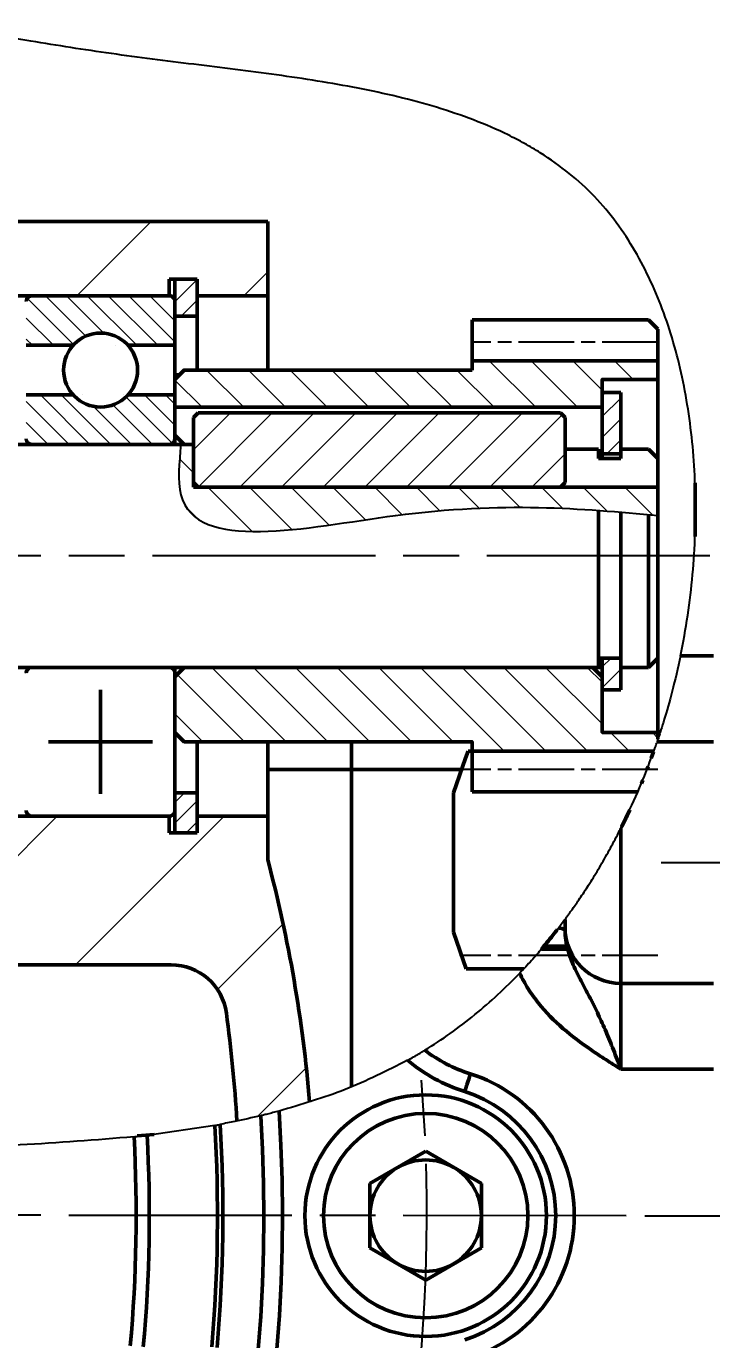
# Model space of a CAD drawing. Header units: millimetres. Extents: x 5395 to 6471, y 1829 to 2617.
# Drawn here: x 5967.8 to 6004.7, y 1956.1 to 2026.7 of the extents above; entities that cross this region are included whole.
import ezdxf

# ---------------------------------------------------------------- set-up
doc = ezdxf.new("R2010")
doc.units = ezdxf.units.MM
doc.linetypes.add('AM_ISO08W050', pattern=[18, 12, -1.5, 3, -1.5])
for name, color, linetype, lineweight in [('AM_5', 3, 'Continuous', 25), ('AM_7', 4, 'AM_ISO08W050', 25), ('AM_BOR', 7, 'Continuous', 50), ('剖面线', 5, 'Continuous', 20)]:
    doc.layers.add(name, color=color, linetype=linetype, lineweight=lineweight)
doc.styles.add('工程字', font='gbenor.shx', dxfattribs={"width": 0.707, "bigfont": 'hztxt.shx'})
doc.dimstyles.new('AM_GB$0', dxfattribs={"dimtxt": 3.5, "dimasz": 2.5, "dimexe": 1, "dimexo": 1, "dimgap": 0.5, "dimtad": 1, "dimdsep": 46, "dimtxsty": '工程字', "dimcen": 0, "dimclrd": 256, "dimclre": 256, "dimclrt": 2, "dimadec": 0, "dimazin": 2, "dimtp": 0.1, "dimtm": 0.1, "dimtfac": 0.71, "dimtmove": 0, "dimatfit": 3, "dimfxl": 0, "dimlwd": -1, "dimlwe": -1, "dimarcsym": 0})
pattern_1 = [(45, (5038.9165, 1613.7971), (-0.561266, 0.561266), [])]
pattern_2 = [(45, (4918.4383, 1346.2436), (-4.490128, 4.490128), [])]

# ---------------------------------------------------------------- blocks, each defined once
blk = doc.blocks.new('*D11')
at = {"layer": 'AM_5', "transparency": 16777216}
for p, q in [((6112.339, 1981.73), (6124.339, 1981.73)), ((6123.339, 1965.228), (6123.339, 1979.23)), ((6001.139, 1962.728), (6124.339, 1962.728))]:
    blk.add_line(p, q, dxfattribs=at)
for points in [[(6122.922, 1979.23), (6123.756, 1979.23), (6123.339, 1981.73)], [(6122.922, 1965.228), (6123.756, 1965.228), (6123.339, 1962.728)]]:
    blk.add_solid(points, dxfattribs=at)
at = {"layer": 'Defpoints', "color": 0}
for p in [(6111.339, 1981.73), (6123.339, 1981.73), (6000.139, 1962.728)]:
    blk.add_point(p, dxfattribs=at)
at = {"layer": 'AM_5', "color": 2, "transparency": 16777216, "insert": (6120.339, 1972.229), "char_height": 5, "attachment_point": 5, "rotation": 90, "style": '工程字'}
blk.add_mtext('19', dxfattribs=at)
blk = doc.blocks.new('*D18')
at = {"layer": 'AM_5', "transparency": 16777216}
for p, q in [((5745.345, 1963.885), (5745.345, 2068.08)), ((6111.339, 1982.73), (6111.339, 2068.08)), ((5747.845, 2067.08), (6108.839, 2067.08))]:
    blk.add_line(p, q, dxfattribs=at)
for points in [[(5747.845, 2067.497), (5747.845, 2066.664), (5745.345, 2067.08)], [(6108.839, 2067.497), (6108.839, 2066.664), (6111.339, 2067.08)]]:
    blk.add_solid(points, dxfattribs=at)
at = {"layer": 'Defpoints', "color": 0}
for p in [(6111.339, 2067.08), (6111.339, 1981.73), (5745.345, 1962.885)]:
    blk.add_point(p, dxfattribs=at)
at = {"layer": 'AM_5', "color": 2, "transparency": 16777216, "insert": (5928.342, 2070.08), "char_height": 5, "attachment_point": 5, "style": '工程字'}
blk.add_mtext('366', dxfattribs=at)

msp = doc.modelspace()

# ---------------------------------------------------------------- hatches: boundary and pattern name
at = {"layer": '剖面线'}
h = msp.add_hatch(dxfattribs=at)
h.set_pattern_fill('ANSI31', color=256, scale=2, style=0)
h.set_pattern_definition(pattern_2)
edge = h.paths.add_edge_path(flags=0)
edge.add_line((5874.84484, 2018.51719), (5874.84484, 1979.93313))
edge.add_spline(control_points=[(5874.84484, 1979.93313), (5875.97851, 1978.02151), (5877.31096, 1976.28555), (5878.84484, 1974.78107)], knot_values=[0.08839695, 0.08839695, 0.08839695, 0.08839695, 0.1083256, 0.1083256, 0.1083256, 0.1083256], weights=[1, 1, 1, 1], degree=3, periodic=0)
edge.add_line((5878.84484, 1974.78107), (5878.84484, 1980.22965))
edge.add_line((5878.84484, 1980.22965), (5884.84484, 1980.22965))
edge.add_arc((5884.84484, 1983.22965), 3, 270, 360)
edge.add_line((5887.84484, 1983.22965), (5887.84484, 1984.2297))
edge.add_line((5887.84484, 1984.2297), (5879.84484, 1984.2297))
edge.add_line((5879.84484, 1984.2297), (5879.84484, 1986.22971))
edge.add_line((5879.84484, 1986.22971), (5877.84484, 1986.22971))
edge.add_line((5877.84484, 1986.22971), (5877.84484, 2010.22959))
edge.add_line((5877.84484, 2010.22959), (5879.84484, 2010.22959))
edge.add_line((5879.84484, 2010.22959), (5879.84484, 2012.2296))
edge.add_line((5879.84484, 2012.2296), (5887.84484, 2012.2296))
edge.add_line((5887.84484, 2012.2296), (5887.84484, 2027.07248))
edge.add_arc((5909.84484, 1962.72965), 68, 105, 108.8765036, ccw=False)
edge.add_line((5892.24515, 2028.41261), (5892.51169, 2027.41784))
edge.add_arc((5894.44354, 2027.93548), 2, 195, 283.2894241)
edge.add_arc((5909.84484, 1962.72965), 65, 76.7105759, 103.2894241, ccw=False)
edge.add_arc((5925.24614, 2027.93548), 2, 256.7105759, 345)
edge.add_line((5927.17799, 2027.41784), (5927.44454, 2028.41261))
edge.add_arc((5909.84484, 1962.72965), 68, 51.8841878, 75, ccw=False)
edge.add_line((5951.81805, 2016.22965), (5942.84484, 2016.22965))
edge.add_line((5942.84484, 2016.22965), (5942.84484, 2010.22959))
edge.add_line((5942.84484, 2010.22959), (5947.84484, 2010.22959))
edge.add_line((5947.84484, 2010.22959), (5947.84484, 2012.2296))
edge.add_line((5947.84484, 2012.2296), (5975.54484, 2012.2296))
edge.add_line((5975.54484, 2012.2296), (5975.54484, 2013.1296))
edge.add_line((5975.54484, 2013.1296), (5977.04484, 2013.1296))
edge.add_line((5977.04484, 2013.1296), (5977.04484, 2012.2296))
edge.add_line((5977.04484, 2012.2296), (5980.84484, 2012.2296))
edge.add_line((5980.84484, 2012.2296), (5980.84484, 2016.22961))
edge.add_line((5980.84484, 2016.22961), (5960.69081, 2016.22961))
edge.add_arc((5908.84484, 1962.72965), 74.5, 45.8995051, 59.2112249)
edge.add_line((5946.9795, 2026.72963), (5963.67404, 2026.72963))
edge.add_spline(control_points=[(5963.67404, 2026.72963), (5946.55824, 2030.0172), (5922.67492, 2038.09506), (5886.5556, 2036.35512), (5876.84794, 2024.36732), (5874.54195, 2019.83082)], knot_values=[0.69037926, 0.69037926, 0.69037926, 0.69037926, 0.83999889, 0.93027121, 0.97350053, 0.97350053, 0.97350053, 0.97350053], weights=[1, 1, 1, 1, 1, 1], degree=3, periodic=0)
edge.add_arc((5871.84484, 2018.51719), 3, 0, 25.9685048, ccw=False)
h = msp.add_hatch(dxfattribs=at)
h.set_pattern_fill('ANSI31', color=256, scale=0.25)
h.set_pattern_definition(pattern_1)
h.paths.add_polyline_path([(5975.84484, 2011.13143), (5977.04484, 2011.13143), (5977.04484, 2013.1296), (5975.84484, 2013.1296)])
h.paths.add_polyline_path([(5977.04484, 1985.48713), (5975.84484, 1985.48713), (5975.84484, 1984.5297), (5975.84484, 1983.3297), (5977.04484, 1983.3297)])
h = msp.add_hatch(dxfattribs=at)
h.set_pattern_fill('ANSI31', color=256, scale=0.25, angle=90)
h.set_pattern_definition([(135, (5126.91816, 1613.7971), (-0.561266, -0.561266), [])])
edge = h.paths.add_edge_path()
edge.add_spline(control_points=[(5975.84647, 2011.9296), (5975.8443, 2011.95678), (5975.83943, 2012.01763), (5975.79681, 2012.10471), (5975.72524, 2012.17733), (5975.63745, 2012.22195), (5975.57513, 2012.22719), (5975.54647, 2012.2296)], knot_values=[0, 0, 0, 0, 0.17336373, 0.38802432, 0.60268629, 0.81734923, 1, 1, 1, 1], degree=3, periodic=0)
edge.add_line((5975.54647, 2012.2296), (5968.14647, 2012.2296))
edge.add_spline(control_points=[(5968.14647, 2012.2296), (5968.13089, 2012.22886), (5968.08171, 2012.22654), (5968.00166, 2012.19863), (5967.92068, 2012.13584), (5967.86532, 2012.04947), (5967.84743, 2011.97623), (5967.84661, 2011.93613), (5967.84647, 2011.9296)], knot_values=[0, 0, 0, 0, 0.09960144, 0.31425742, 0.52891074, 0.74357215, 0.95822925, 1, 1, 1, 1], degree=3, periodic=0)
edge.add_line((5967.84647, 2011.9296), (5967.84647, 2010.22959))
edge.add_line((5967.84647, 2010.22959), (5967.84647, 2009.56292))
edge.add_line((5967.84647, 2009.56292), (5970.3692, 2009.56292))
edge.add_arc((5971.84647, 2008.22958), 1.99001, 42.0685609, 137.9314391, ccw=False)
edge.add_line((5973.32374, 2009.56292), (5975.84647, 2009.56292))
edge.add_line((5975.84647, 2009.56292), (5975.84647, 2011.9296))
edge = h.paths.add_edge_path()
edge.add_line((5975.84647, 2006.89624), (5973.32374, 2006.89624))
edge.add_arc((5971.84647, 2008.22958), 1.99001, 222.0685609, 317.9314391, ccw=False)
edge.add_line((5970.3692, 2006.89624), (5967.84647, 2006.89624))
edge.add_line((5967.84647, 2006.89624), (5967.84647, 2004.52954))
edge.add_spline(control_points=[(5967.84647, 2004.52954), (5967.84794, 2004.50735), (5967.85162, 2004.45155), (5967.88765, 2004.36716), (5967.95555, 2004.29108), (5968.04543, 2004.23945), (5968.11281, 2004.23284), (5968.14647, 2004.22953)], knot_values=[0, 0, 0, 0, 0.14166012, 0.35634908, 0.57104183, 0.78573193, 1, 1, 1, 1], degree=3, periodic=0)
edge.add_line((5968.14647, 2004.22953), (5975.54647, 2004.22953))
edge.add_spline(control_points=[(5975.54647, 2004.22953), (5975.55706, 2004.22988), (5975.60122, 2004.23133), (5975.67765, 2004.25354), (5975.76169, 2004.31228), (5975.8212, 2004.39576), (5975.84446, 2004.4729), (5975.84606, 2004.51801), (5975.84647, 2004.52954)], knot_values=[0, 0, 0, 0, 0.06768856, 0.28233481, 0.49698123, 0.71163844, 0.92629062, 1, 1, 1, 1], degree=3, periodic=0)
edge.add_line((5975.84647, 2004.52954), (5975.84647, 2006.89624))
h = msp.add_hatch(dxfattribs=at)
h.set_pattern_fill('ANSI31', color=256, scale=0.5, angle=-90)
h.set_pattern_definition([(315, (5794.322, 2148.8045), (1.122532, 1.122532), [])])
h.paths.add_polyline_path([(5998.84484, 1992.22977), (5998.84484, 1988.72977), (6001.84484, 1988.72977), (6001.84484, 1987.72977), (5991.84484, 1987.72977), (5991.84484, 1988.22977), (5976.34484, 1988.22977), (5975.84484, 1988.72977), (5975.84484, 1991.72977), (5976.34484, 1992.22977)])
h.paths.add_polyline_path([(5976.34484, 2008.22977), (5975.84484, 2007.72977), (5975.84484, 2006.22977), (5998.84484, 2006.22977), (5998.84484, 2007.72977), (6001.84484, 2007.72977), (6001.84484, 2008.72977), (5991.84484, 2008.72977), (5991.84484, 2008.22977)])
h = msp.add_hatch(dxfattribs=at)
h.set_pattern_fill('ANSI31', color=256, scale=0.25)
h.set_pattern_definition(pattern_1)
h.paths.add_polyline_path([(5998.84484, 2003.72952), (5999.84484, 2003.72952), (5999.84484, 2004.22953), (5999.84484, 2007.02957), (5998.84484, 2007.02957)])
h.paths.add_polyline_path([(5999.84484, 1992.22953), (5999.84484, 1992.22953), (5999.84484, 1992.72953), (5998.84484, 1992.72953), (5998.84484, 1991.01714), (5999.84484, 1991.01714)])
h = msp.add_hatch(dxfattribs=at)
h.set_pattern_fill('ANSI31', color=256, scale=0.5)
h.set_pattern_definition([(45, (5038.9165, 1613.7971), (-1.122532, 1.122532), [])])
h.paths.add_polyline_path([(5977.09484, 2005.92953), (5976.84484, 2005.67953), (5976.84484, 2002.17953), (5977.09484, 2001.92953), (5996.59484, 2001.92953), (5996.84484, 2002.17953), (5996.84484, 2005.67953), (5996.59484, 2005.92953)])
h = msp.add_hatch(dxfattribs=at)
h.set_pattern_fill('ANSI31', color=256, scale=0.5, angle=90)
h.set_pattern_definition([(135, (5038.9165, 1613.7971), (-1.122532, -1.122532), [])])
edge = h.paths.add_edge_path()
edge.add_spline(control_points=[(5976.17024, 2004.22953), (5976.07697, 2003.24501), (5975.58351, 1998.03656), (5988.31302, 2001.04759), (5995.47942, 2000.90707), (5998.64484, 2000.67738)], knot_values=[0, 0, 0, 0, 2.7054522, 14.31270601, 24.8281477, 24.8281477, 24.8281477, 24.8281477], degree=3, periodic=0)
edge.add_spline(control_points=[(5998.64484, 2000.67738), (5999.04827, 2000.64811), (5999.44778, 2000.61619), (5999.84484, 2000.58261)], knot_values=[24.8281477, 24.8281477, 24.8281477, 24.8281477, 26.16832748, 26.16832748, 26.16832748, 26.16832748], degree=3, periodic=0)
edge.add_spline(control_points=[(5999.84484, 2000.58261), (6000.3478, 2000.54007), (6000.84682, 2000.49486), (6001.34484, 2000.44898)], knot_values=[26.16832748, 26.16832748, 26.16832748, 26.16832748, 27.86596601, 27.86596601, 27.86596601, 27.86596601], degree=3, periodic=0)
edge.add_spline(control_points=[(6001.34484, 2000.44898), (6001.51158, 2000.43362), (6001.67821, 2000.41819), (6001.84484, 2000.40275)], knot_values=[27.86596601, 27.86596601, 27.86596601, 27.86596601, 28.43434193, 28.43434193, 28.43434193, 28.43434193], degree=3, periodic=0)
edge.add_line((6001.84484, 2000.40275), (6001.84484, 2001.92953))
edge.add_line((6001.84484, 2001.92953), (5976.84484, 2001.92953))
edge.add_line((5976.84484, 2001.92953), (5976.84484, 2004.22953))
edge.add_line((5976.84484, 2004.22953), (5976.17024, 2004.22953))
h = msp.add_hatch(dxfattribs=at)
h.set_pattern_fill('ANSI31', color=256, scale=2, style=0)
h.set_pattern_definition(pattern_2)
edge = h.paths.add_edge_path(flags=0)
edge.add_arc((5908.84484, 1962.72965), 74.5, 4.7042211, 14.8850915)
edge.add_line((5980.84484, 1981.86731), (5980.84484, 1984.2297))
edge.add_line((5980.84484, 1984.2297), (5977.04484, 1984.2297))
edge.add_line((5977.04484, 1984.2297), (5977.04484, 1983.3297))
edge.add_line((5977.04484, 1983.3297), (5975.54484, 1983.3297))
edge.add_line((5975.54484, 1983.3297), (5975.54484, 1984.2297))
edge.add_line((5975.54484, 1984.2297), (5947.84484, 1984.2297))
edge.add_line((5947.84484, 1984.2297), (5947.84484, 1986.22971))
edge.add_line((5947.84484, 1986.22971), (5942.84484, 1986.22971))
edge.add_line((5942.84484, 1986.22971), (5942.84484, 1980.22965))
edge.add_line((5942.84484, 1980.22965), (5940.84484, 1980.22965))
edge.add_line((5940.84484, 1980.22965), (5940.84484, 1965.61087))
edge.add_spline(control_points=[(5940.84484, 1965.61087), (5942.17538, 1965.67291), (5943.50775, 1965.73566), (5944.84484, 1965.7972)], knot_values=[0.29427673, 0.29427673, 0.29427673, 0.29427673, 0.30624879, 0.30624879, 0.30624879, 0.30624879], weights=[1, 1, 1, 1], degree=3, periodic=0)
edge.add_line((5944.84484, 1965.7972), (5944.84484, 1973.22965))
edge.add_arc((5947.84484, 1973.22965), 3, 90, 180, ccw=False)
edge.add_line((5947.84484, 1976.22965), (5975.64395, 1976.22965))
edge.add_arc((5975.64395, 1973.22965), 3, 7.6378631, 90, ccw=False)
edge.add_arc((5897.34484, 1962.72965), 82, 3.5595555, 7.6378631, ccw=False)
edge.add_spline(control_points=[(5979.18665, 1967.8207), (5980.51987, 1968.09904), (5981.82512, 1968.43433), (5983.09388, 1968.83954)], knot_values=[0.40514853, 0.40514853, 0.40514853, 0.40514853, 0.4171333, 0.4171333, 0.4171333, 0.4171333], weights=[1, 1, 1, 1], degree=3, periodic=0)

# ---------------------------------------------------------------- linework, layer by layer
at = {"layer": 'AM_5'}
msp.add_line((5977.99146, 1967.58741), (5974.34888, 1967.05014), dxfattribs=at)
for points, knots in [([(6003.05968, 1992.84818), (6003.36224, 1994.30633), (6003.57826, 1995.76487), (6003.77829, 1997.95038), (6003.82412, 1998.67986), (6003.87429, 2000.11588), (6003.87896, 2000.82506), (6003.8342, 2002.92666), (6003.72661, 2004.29319), (6003.44719, 2006.29178), (6003.33423, 2006.94942), (6003.0665, 2008.24744), (6002.91299, 2008.88147), (6002.3936, 2010.73437), (6001.96933, 2011.90689), (6001.19674, 2013.5736), (6000.91631, 2014.11376), (6000.30265, 2015.16268), (5999.96867, 2015.67258), (5999.24004, 2016.65469), (5998.84969, 2017.12135), (5998.00699, 2018.00449), (5997.55412, 2018.42075), (5996.58347, 2019.20559), (5996.0657, 2019.57419), (5995.23872, 2020.09331), (5994.9548, 2020.26056), (5994.37716, 2020.58044), (5994.08263, 2020.73361), (5992.58236, 2021.46793), (5991.29366, 2021.955), (5989.24878, 2022.57466), (5988.54801, 2022.7626), (5987.13624, 2023.10277), (5986.42235, 2023.25594), (5984.26172, 2023.67683), (5982.79595, 2023.90614), (5979.84072, 2024.31739), (5978.35118, 2024.4991), (5976.12093, 2024.77346), (5975.37822, 2024.8652), (5973.89828, 2025.0555), (5973.16137, 2025.15455), (5970.96258, 2025.46664), (5969.51502, 2025.69269), (5965.24552, 2026.41132), (5962.48848, 2026.94563), (5959.83082, 2027.50235)], [0, 0, 0, 0, 0.0625, 0.0625, 0.09375, 0.09375, 0.125, 0.125, 0.1875, 0.1875, 0.21875, 0.21875, 0.25, 0.25, 0.3125, 0.3125, 0.34375, 0.34375, 0.375, 0.375, 0.40625, 0.40625, 0.4375, 0.4375, 0.46875, 0.46875, 0.484375, 0.484375, 0.5, 0.5, 0.5625, 0.5625, 0.59375, 0.59375, 0.625, 0.625, 0.6875, 0.6875, 0.75, 0.75, 0.78125, 0.78125, 0.8125, 0.8125, 0.875, 0.875, 1, 1, 1, 1]), ([(6003.05968, 1992.84818), (6002.91222, 1992.19139), (6002.6173, 1990.87782), (6002.17189, 1989.35844), (6001.84654, 1988.3634), (6001.81244, 1988.26624), (6001.79648, 1988.22075)], [0, 0, 0, 0, 0.25842675, 0.51685325, 0.77379402, 1, 1, 1, 1]), ([(5999.84484, 1983.56253), (6000.16801, 1984.23799), (6000.81527, 1985.59089), (6001.42653, 1987.16709), (6001.75956, 1988.10978), (6001.77284, 1988.15076), (6001.77856, 1988.16842)], [0, 0, 0, 0, 0.27419175, 0.54918192, 0.80572182, 1, 1, 1, 1]), ([(5996.84484, 1978.67195), (5996.84484, 1978.67195), (5996.86073, 1978.6933), (5996.91797, 1978.771), (5996.9425, 1978.80437), (5997.00342, 1978.88774), (5997.03991, 1978.93791), (5997.16469, 1979.11081), (5997.26884, 1979.25663), (5997.51867, 1979.61546), (5997.66016, 1979.82258), (5997.96823, 1980.28763), (5998.13691, 1980.549), (5998.39391, 1980.96131), (5998.48074, 1981.10285), (5998.65642, 1981.39424), (5998.74579, 1981.54503), (5999.0107, 1982.0001), (5999.1841, 1982.30876), (5999.52406, 1982.9365), (5999.68872, 1983.25224), (5999.84484, 1983.56253)], [0, 0, 0, 0, 0.125, 0.125, 0.1875, 0.1875, 0.25, 0.25, 0.375, 0.375, 0.5, 0.5, 0.625, 0.625, 0.6875, 0.6875, 0.75, 0.75, 0.875, 0.875, 1, 1, 1, 1]), ([(5996.84484, 1978.67195), (5996.84484, 1978.67195), (5996.80879, 1978.62311), (5996.68066, 1978.45216), (5996.59234, 1978.33524), (5996.48669, 1978.19825)], [0, 0, 0, 0, 0.5, 0.5, 1, 1, 1, 1]), ([(5996.48669, 1978.19825), (5996.36279, 1978.03759), (5996.2266, 1977.86427), (5995.93045, 1977.49689), (5995.77034, 1977.30257), (5995.41966, 1976.88937), (5995.23347, 1976.67568), (5994.83827, 1976.2364), (5994.62681, 1976.00825), (5994.40822, 1975.78046)], [0, 0, 0, 0, 0.25, 0.25, 0.5, 0.5, 0.75, 0.75, 1, 1, 1, 1]), ([(5989.29645, 1971.6312), (5989.76277, 1971.91726), (5990.22043, 1972.21985), (5991.11847, 1972.85841), (5991.56047, 1973.1956), (5992.84517, 1974.24293), (5993.64958, 1974.98987), (5994.40822, 1975.78046)], [0, 0, 0, 0, 0.25, 0.25, 0.5, 0.5, 1, 1, 1, 1]), ([(5988.37129, 1971.09088), (5988.48208, 1971.15309), (5988.70377, 1971.27759), (5988.99316, 1971.44754), (5989.19925, 1971.57161), (5989.28734, 1971.62561), (5989.29431, 1971.62988), (5989.29645, 1971.6312)], [0, 0, 0, 0, 0.23430023, 0.46886547, 0.69502922, 0.90597895, 1, 1, 1, 1]), ([(5988.37129, 1971.09088), (5987.26794, 1970.53275), (5985.04564, 1969.40859), (5982.65508, 1968.71001), (5981.4514, 1968.35826)], [0, 0, 0, 0, 0.49649092, 1, 1, 1, 1]), ([(5981.4514, 1968.35826), (5981.33937, 1968.32857), (5981.11526, 1968.26916), (5980.8165, 1968.19357), (5980.59357, 1968.13861), (5980.48441, 1968.11226), (5980.47079, 1968.10899), (5980.46606, 1968.10785)], [0, 0, 0, 0, 0.22311985, 0.44633217, 0.66720367, 0.88448804, 1, 1, 1, 1]), ([(5980.46606, 1968.10785), (5979.99925, 1967.99988), (5979.27193, 1967.83165), (5978.54255, 1967.69134), (5978.28131, 1967.64109)], [0, 0, 0, 0, 0.64182373, 1, 1, 1, 1]), ([(5973.64506, 1966.97176), (5971.60347, 1966.80525), (5967.50731, 1966.47117), (5963.39818, 1966.39796), (5961.33711, 1966.36124)], [0, 0, 0, 0, 0.49841434, 1, 1, 1, 1]), ([(5973.64506, 1966.97176), (5973.75696, 1966.98382), (5973.98077, 1967.00792), (5974.21413, 1967.03448), (5974.32228, 1967.04705), (5974.34888, 1967.05014)], [0, 0, 0, 0, 0.42986987, 0.85974289, 1, 1, 1, 1]), ([(5977.99146, 1967.58741), (5978.06212, 1967.60039), (5978.20344, 1967.62635), (5978.27222, 1967.63938), (5978.27976, 1967.6408), (5978.28131, 1967.64109)], [0, 0, 0, 0, 0.443025, 0.88611166, 1, 1, 1, 1])]:
    msp.add_open_spline(points, degree=3, knots=knots, dxfattribs=at)
msp.add_spline([(5976.17024, 2004.22953), (5976.17024, 2001.52408), (5987.7232, 2000.40275), (6001.84484, 2000.40275)], degree=3, dxfattribs=at)
at = {"layer": 'AM_7', "ltscale": 0.25}
for p, q in [((6001.84484, 2009.72977), (5991.84484, 2009.72977)), ((6001.84484, 1986.72977), (5991.17045, 1986.72977)), ((6001.84484, 1976.72953), (5991.17045, 1976.72953))]:
    msp.add_line(p, q, dxfattribs=at)
at = {"layer": 'AM_7'}
for p, q in [((6004.63884, 1998.22953), (5877.05084, 1998.22953)), ((6002.02116, 1981.72965), (6111.33884, 1981.72965)), ((6000.13884, 1962.72793), (5742.55084, 1962.88634))]:
    msp.add_line(p, q, dxfattribs=at)
msp.add_arc((5897.34484, 1962.79115), 92.0615, 354.2326042, 5.3976251, dxfattribs=at)
at = {"layer": 'AM_BOR'}
for p, q in [((5960.69081, 2016.22961), (5980.84484, 2016.22961)), ((5980.84484, 2016.22961), (5980.84484, 2012.2296)), ((5977.04484, 2013.1296), (5975.54484, 2013.1296)), ((5975.54484, 2013.1296), (5975.54484, 2012.2296)), ((5975.84484, 2013.1296), (5977.04484, 2013.1296)), ((5975.84484, 2011.13143), (5975.84484, 2013.1296)), ((5977.04484, 2012.2296), (5977.04484, 2013.1296)), ((5977.04484, 2011.13143), (5977.04484, 2013.1296)), ((5975.54484, 2012.2296), (5947.84484, 2012.2296)), ((5975.54484, 2012.2296), (5968.14484, 2012.2296)), ((5980.84484, 2012.2296), (5977.04484, 2012.2296)), ((5980.84484, 2008.22958), (5980.84484, 2012.2296)), ((5975.84484, 2009.56292), (5975.84484, 2011.9296)), ((5977.04484, 2011.13143), (5975.84484, 2011.13143)), ((5977.04484, 2008.22958), (5977.04484, 2011.13143)), ((5991.84484, 2010.92977), (6001.34484, 2010.92977)), ((5991.84484, 2008.22977), (5991.84484, 2010.92977)), ((6001.84484, 2010.42977), (6001.34484, 2010.92977)), ((6001.84484, 1998.22977), (6001.84484, 2010.42977)), ((5967.84647, 2009.56292), (5970.3692, 2009.56292)), ((5973.32374, 2009.56292), (5975.84647, 2009.56292)), ((5975.84484, 2007.72958), (5975.84484, 2009.56292)), ((6001.84484, 2008.72977), (5991.84484, 2008.72977)), ((5975.84484, 2007.72977), (5976.34484, 2008.22977)), ((5975.84484, 2007.72958), (5976.34484, 2008.22958)), ((5976.08795, 2007.97269), (5975.84484, 2007.97269)), ((5976.34484, 2008.22977), (5991.84484, 2008.22977)), ((5975.84484, 2004.72977), (5975.84484, 2007.72977)), ((5975.84484, 2004.72954), (5975.84484, 2007.72958)), ((5998.84484, 2007.72977), (6001.84484, 2007.72977)), ((5998.84484, 2003.72953), (5998.84484, 2007.72977)), ((5970.3692, 2006.89624), (5967.84647, 2006.89624)), ((5975.84647, 2006.89624), (5973.32374, 2006.89624)), ((5975.84484, 2004.52954), (5975.84484, 2006.89624)), ((5998.84484, 2007.02957), (5999.84484, 2007.02957)), ((5998.84484, 2003.72952), (5998.84484, 2007.02957)), ((5999.84484, 2003.72952), (5999.84484, 2007.02957)), ((5975.84484, 2006.22977), (5998.84484, 2006.22977)), ((5977.09484, 2005.92953), (5976.84484, 2005.67953)), ((5977.09484, 2005.92953), (5996.59484, 2005.92953)), ((5996.84484, 2005.67953), (5996.59484, 2005.92953)), ((5976.84484, 2002.17953), (5976.84484, 2005.67953)), ((5996.84484, 2005.67953), (5996.84484, 2002.17953)), ((5975.84484, 2004.22953), (5975.84484, 2004.72977)), ((5976.34484, 2004.22977), (5975.84484, 2004.72977)), ((5976.34484, 2004.22953), (5975.84484, 2004.72954)), ((5975.84484, 2004.52954), (5975.84484, 2004.22953)), ((5976.84484, 2004.22953), (5947.84484, 2004.22953)), ((5976.84484, 2004.22953), (5947.84484, 2004.22953)), ((5968.14484, 2004.22953), (5975.54484, 2004.22953)), ((5976.34484, 2004.22953), (5976.84484, 2004.22953)), ((5976.84484, 2004.22953), (5976.84484, 2001.92953)), ((5998.64484, 2003.97244), (5996.84484, 2003.97244)), ((5998.64484, 2003.97244), (5998.64484, 2003.47244)), ((5999.84484, 2003.72952), (5998.84484, 2003.72952)), ((5998.84484, 2003.72952), (5998.84484, 2003.47244)), ((5999.84484, 2003.72952), (5999.84484, 2004.22953)), ((5999.84484, 2004.22953), (5999.84484, 2003.47244)), ((6001.34484, 2003.97244), (5999.84484, 2003.97244)), ((6001.84484, 2003.47244), (6001.34484, 2003.97244)), ((6001.84484, 2003.72953), (6001.84484, 2000.22953)), ((6001.84484, 2003.72952), (6001.84484, 1992.72978)), ((5999.84484, 2003.47244), (5998.64484, 2003.47244)), ((5977.09484, 2001.92953), (5976.84484, 2002.17953)), ((5976.84484, 2001.92953), (6001.84484, 2001.92953)), ((5996.59484, 2001.92953), (5977.09484, 2001.92953)), ((5996.84484, 2002.17953), (5996.59484, 2001.92953)), ((6003.84484, 1999.27825), (6003.84484, 2002.1662)), ((5998.64484, 2000.67738), (5998.64484, 1996.22953)), ((5999.84484, 2000.58261), (5999.84484, 1996.22953)), ((6001.34484, 2000.22953), (6001.34484, 2000.44898)), ((6001.34484, 2000.22953), (6001.34484, 1996.22953)), ((6001.84484, 2000.22953), (6001.84484, 1996.22953)), ((6001.84484, 1998.22977), (6001.84484, 1988.36209)), ((5998.64484, 1996.22953), (5998.64484, 1992.22953)), ((5999.84484, 1996.22953), (5999.84484, 1992.22953)), ((6001.34484, 1992.22953), (6001.34484, 1996.22953)), ((6001.84484, 1996.22953), (6001.84484, 1992.72953)), ((5999.84484, 1992.72978), (5998.64484, 1992.72978)), ((5998.64484, 1992.72978), (5998.64484, 1992.22977)), ((5998.64484, 1992.72953), (5999.84484, 1992.72953)), ((5998.84484, 1992.72978), (5999.84484, 1992.72978)), ((5998.84484, 1991.01714), (5998.84484, 1992.72978)), ((5998.84484, 1992.72953), (5998.84484, 1988.72977)), ((5999.84484, 1991.01714), (5999.84484, 1992.72978)), ((5999.84484, 1992.22977), (5999.84484, 1992.72978)), ((6001.84484, 1992.72978), (6001.34484, 1992.22977)), ((6001.34484, 1992.22953), (6001.84484, 1992.72953)), ((6003.05968, 1992.84818), (6004.84484, 1992.84818)), ((5947.84484, 1992.22977), (5998.64484, 1992.22977)), ((5947.84484, 1992.22953), (5998.64484, 1992.22953)), ((5975.54484, 1992.22977), (5968.14484, 1992.22977)), ((5975.84484, 1992.23787), (5975.84484, 1991.92976)), ((5975.84484, 1991.72976), (5976.34484, 1992.22977)), ((5976.34484, 1992.22977), (5975.84484, 1991.72977)), ((5975.84484, 1991.72977), (5975.84484, 1992.22953)), ((5975.84484, 1989.56306), (5975.84484, 1991.92976)), ((5975.84484, 1991.72977), (5975.84484, 1988.72977)), ((5975.84484, 1988.72972), (5975.84484, 1991.72976)), ((5998.34484, 1992.22977), (5976.34484, 1992.22977)), ((5976.34484, 1992.22977), (5998.84484, 1992.22977)), ((5998.34484, 1992.22977), (5998.84484, 1991.72976)), ((5999.84484, 1992.22977), (6001.34484, 1992.22977)), ((5999.84484, 1992.22953), (6001.34484, 1992.22953)), ((5971.84647, 1991.02975), (5971.84647, 1985.4297)), ((5999.84484, 1991.01714), (5998.84484, 1991.01714)), ((5998.84484, 1991.01543), (5999.84484, 1991.01543)), ((5999.84484, 1991.01714), (5999.84484, 1991.01543)), ((5969.04647, 1988.22972), (5974.64647, 1988.22972)), ((5976.34484, 1988.22977), (5975.84484, 1988.72977)), ((5976.34484, 1988.22972), (5975.84484, 1988.72972)), ((5975.84484, 1986.89638), (5975.84484, 1988.72972)), ((5975.9287, 1988.64586), (5975.84484, 1988.64586)), ((5976.34484, 1988.22977), (5991.84484, 1988.22977)), ((5976.34484, 1988.22972), (5991.84484, 1988.22972)), ((5977.04484, 1985.48713), (5977.04484, 1988.22972)), ((5980.84484, 1984.2297), (5980.84484, 1988.22972)), ((5985.34484, 1988.22972), (5985.34484, 1986.72965)), ((5991.84484, 1988.22977), (5991.84484, 1985.52977)), ((5998.84484, 1988.72977), (6001.84484, 1988.72977)), ((6004.84484, 1988.22965), (6001.77856, 1988.22965)), ((5991.62785, 1987.7211), (5991.49605, 1987.3508)), ((5991.84484, 1987.7211), (5991.62785, 1987.7211)), ((6001.62461, 1987.72977), (5991.84484, 1987.72977)), ((6001.61043, 1987.68838), (6001.48533, 1987.34423)), ((5975.84484, 1984.5297), (5975.84484, 1986.89638)), ((5985.34484, 1986.72965), (5980.84484, 1986.72965)), ((5991.3357, 1986.72965), (5985.34484, 1986.72965)), ((5985.34484, 1986.72965), (5985.34484, 1969.69407)), ((5990.84484, 1985.47946), (5991.49605, 1987.3508)), ((6001.26613, 1986.765), (6001.31449, 1986.89032)), ((6001.02871, 1986.16825), (6000.95251, 1985.98288)), ((5975.84484, 1985.48713), (5977.04484, 1985.48713)), ((5975.84484, 1983.3297), (5975.84484, 1985.48713)), ((5977.04484, 1983.3297), (5977.04484, 1985.48713)), ((5990.84484, 1977.97983), (5990.84484, 1985.47946)), ((5991.84484, 1985.52977), (6000.76134, 1985.52977)), ((5947.84484, 1984.2297), (5975.54484, 1984.2297)), ((5968.14484, 1984.2297), (5975.54484, 1984.2297)), ((5975.54484, 1984.2297), (5975.54484, 1983.3297)), ((5977.04484, 1984.2297), (5980.84484, 1984.2297)), ((5977.04484, 1983.3297), (5977.04484, 1984.2297)), ((5980.84484, 1984.2297), (5980.84484, 1981.86731)), ((5999.89665, 1983.66592), (6000.33284, 1984.57153)), ((6000.00533, 1983.88556), (6000.1124, 1984.10573)), ((5975.54484, 1983.3297), (5977.04484, 1983.3297)), ((5977.04484, 1983.3297), (5975.84484, 1983.3297)), ((5999.84484, 1983.56253), (5999.84484, 1975.22965)), ((5999.86522, 1983.60652), (6000.00533, 1983.88556)), ((5996.84484, 1978.22965), (5996.84484, 1978.67195)), ((5991.52889, 1976.01412), (5990.84484, 1977.97983)), ((5996.84484, 1978.09997), (5996.84484, 1978.22965)), ((5995.57346, 1977.07062), (5995.7031, 1977.22408)), ((5997.07777, 1977.07062), (5995.57346, 1977.07062)), ((5997.01839, 1977.22408), (5995.7031, 1977.22408)), ((5947.84484, 1976.22965), (5975.64395, 1976.22965)), ((5994.62991, 1976.01412), (5991.52889, 1976.01412)), ((5999.84484, 1975.22965), (6004.84484, 1975.22965)), ((5999.84484, 1975.22965), (5999.84484, 1970.61112)), ((6004.84484, 1970.61112), (5999.84484, 1970.61112)), ((5973.81306, 1967.03293), (5974.72181, 1967.09467)), ((5986.34484, 1964.4617), (5989.34484, 1966.19375)), ((5989.34484, 1966.19375), (5992.34484, 1964.4617)), ((5986.34484, 1960.9976), (5986.34484, 1964.4617)), ((5992.34484, 1964.4617), (5992.34484, 1960.9976)), ((5989.34484, 1959.26555), (5986.34484, 1960.9976)), ((5992.34484, 1960.9976), (5989.34484, 1959.26555))]:
    msp.add_line(p, q, dxfattribs=at)
msp.add_lwpolyline([(5991.84484, 2008.22977), (5991.84484, 2008.72977), (6001.84484, 2008.72977), (6001.84484, 2007.72977), (5998.84484, 2007.72977), (5998.84484, 2006.22977), (5975.84484, 2006.22977), (5975.84484, 2007.72977), (5976.34484, 2008.22977), (5991.84484, 2008.22977)], close=True, dxfattribs=at)
msp.add_lwpolyline([(5991.84484, 2008.22977), (5991.84484, 2008.72977), (6001.84484, 2008.72977), (6001.84484, 2007.72977), (5998.84484, 2007.72977), (5998.84484, 2006.22977), (5975.84484, 2006.22977), (5975.84484, 2007.72977), (5976.34484, 2008.22977), (5991.84484, 2008.22977)], close=True, dxfattribs=at)
msp.add_lwpolyline([(6001.62461, 1987.72977), (5991.84484, 1987.72977), (5991.84484, 1988.22977), (5976.34484, 1988.22977), (5975.84484, 1988.72977), (5975.84484, 1991.72977), (5976.34484, 1992.22977), (5998.84484, 1992.22977), (5998.84484, 1988.72977), (6001.84484, 1988.72977), (6001.84484, 1988.36209)], dxfattribs=at)
msp.add_lwpolyline([(6001.62461, 1987.72977), (5991.84484, 1987.72977), (5991.84484, 1988.22977), (5976.34484, 1988.22977), (5975.84484, 1988.72977), (5975.84484, 1991.72977), (5976.34484, 1992.22977), (5998.84484, 1992.22977), (5998.84484, 1988.72977), (6001.84484, 1988.72977), (6001.84484, 1988.36209)], dxfattribs=at)
at = {"layer": 'AM_BOR', "flags": 128}
msp.add_lwpolyline([(5991.74702, 1970.36048), (5991.74124, 1970.34215), (5991.72416, 1970.28787), (5991.69641, 1970.19973), (5991.65907, 1970.0811), (5991.61356, 1969.93656), (5991.56165, 1969.77165), (5991.50532, 1969.59271), (5991.44674, 1969.40663)], dxfattribs=at)
at = {"layer": 'AM_BOR'}
for centre, radius in [((5971.84647, 2008.22958), 1.99001), ((5989.34484, 1962.72965), 6.5), ((5989.34484, 1962.72965), 5.5)]:
    msp.add_circle(centre, radius, dxfattribs=at)
for centre, radius, start, end in [((5897.34484, 1962.72965), 84.29469, 53.1999316, 3.8286633), ((5897.34484, 1962.72965), 83.29504, 54.8418405, 3.7020522), ((5908.84484, 1962.72965), 74.5, 4.7042211, 14.8850915), ((5996.51688, 1977.60653), 0.59249, 56.3905002, 92.9207241), ((5999.84484, 1978.22965), 3, 180, 270), ((5975.64395, 1973.22965), 3, 7.6378631, 90), ((5897.34484, 1962.72965), 82, 3.5595555, 7.6378631), ((5994.14919, 1977.99131), 8, 232.6565254, 252.5260749), ((5994.14919, 1977.99131), 9, 230.059731, 252.5260749), ((5989.34484, 1962.72965), 8, 287.4739251, 72.5260749), ((5989.34484, 1962.72965), 7, 287.4739251, 72.5260749), ((5897.34484, 1962.72965), 76.41805, 354.7442589, 3.1822364), ((5897.34484, 1962.72965), 77.12515, 354.7442589, 3.211343), ((5897.34484, 1962.72965), 80.79279, 354.9855846, 3.4470557), ((5897.34484, 1962.72965), 81.08535, 354.9855846, 3.472599), ((5989.34484, 1962.72965), 3, 60, 120), ((5989.34484, 1962.72965), 3, 120, 180), ((5989.34484, 1962.72965), 3, 0, 60), ((5989.34484, 1962.72965), 3, 180, 240), ((5989.34484, 1962.72965), 3, 300, 0), ((5989.34484, 1962.72965), 3, 240, 300)]:
    msp.add_arc(centre, radius, start, end, dxfattribs=at)
for points, knots in [([(5967.84484, 2011.9296), (5967.84497, 2011.93613), (5967.8458, 2011.97624), (5967.86369, 2012.04947), (5967.91905, 2012.13584), (5968.00003, 2012.19863), (5968.08008, 2012.22654), (5968.12925, 2012.22886), (5968.14484, 2012.2296)], [0, 0, 0, 0, 0.041770705, 0.256428482, 0.471089658, 0.685742734, 0.900394714, 1, 1, 1, 1]), ([(5975.54484, 2012.2296), (5975.5735, 2012.22719), (5975.63582, 2012.22195), (5975.72361, 2012.17734), (5975.79518, 2012.10471), (5975.8378, 2012.01763), (5975.84267, 2011.95678), (5975.84484, 2011.9296)], [0, 0, 0, 0, 0.18265492, 0.39731455, 0.61197121, 0.82663714, 1, 1, 1, 1]), ([(5968.14484, 2004.22953), (5968.11118, 2004.23284), (5968.0438, 2004.23945), (5967.95392, 2004.29108), (5967.88602, 2004.36716), (5967.84999, 2004.45155), (5967.8463, 2004.50735), (5967.84484, 2004.52954)], [0, 0, 0, 0, 0.21426838, 0.42895532, 0.64365103, 0.8583388, 1, 1, 1, 1]), ([(5975.84484, 2004.52954), (5975.84443, 2004.51801), (5975.84283, 2004.4729), (5975.81957, 2004.39576), (5975.76006, 2004.31228), (5975.67602, 2004.25354), (5975.59959, 2004.23133), (5975.55543, 2004.22988), (5975.54484, 2004.22953)], [0, 0, 0, 0, 0.073709911, 0.288362969, 0.503016441, 0.717660493, 0.93231909, 1, 1, 1, 1]), ([(5967.84484, 1991.92976), (5967.84525, 1991.94129), (5967.84685, 1991.9864), (5967.87011, 1992.06354), (5967.92963, 1992.14702), (5968.01366, 1992.20576), (5968.09009, 1992.22797), (5968.13425, 1992.22942), (5968.14484, 1992.22977)], [0, 0, 0, 0, 0.07370926, 0.28836425, 0.50301724, 0.71766397, 0.93231197, 1, 1, 1, 1]), ([(5975.54484, 1992.22977), (5975.5785, 1992.22646), (5975.64589, 1992.21985), (5975.73576, 1992.16822), (5975.80366, 1992.09214), (5975.8397, 1992.00775), (5975.84338, 1991.95194), (5975.84484, 1991.92976)], [0, 0, 0, 0, 0.21426126, 0.42895586, 0.64364403, 0.85833921, 1, 1, 1, 1]), ([(5968.14484, 1984.2297), (5968.11619, 1984.23211), (5968.05386, 1984.23735), (5967.96608, 1984.28196), (5967.8945, 1984.35459), (5967.85188, 1984.44167), (5967.84701, 1984.50251), (5967.84484, 1984.5297)], [0, 0, 0, 0, 0.18264626, 0.39731034, 0.61197163, 0.82663682, 1, 1, 1, 1]), ([(5975.84484, 1984.5297), (5975.84471, 1984.52317), (5975.84388, 1984.48306), (5975.826, 1984.40983), (5975.77063, 1984.32346), (5975.68966, 1984.26067), (5975.60961, 1984.23276), (5975.56043, 1984.23044), (5975.54484, 1984.2297)], [0, 0, 0, 0, 0.04177465, 0.25643047, 0.4710882, 0.6857436, 0.90040299, 1, 1, 1, 1]), ([(6000.1124, 1984.10573), (6000.15004, 1984.18437), (6000.20347, 1984.29597), (6000.19378, 1984.27568), (6000.19092, 1984.26969)], [0, 0, 0, 0, 0.70467242, 1, 1, 1, 1]), ([(5995.7031, 1977.22408), (5995.92466, 1977.49081), (5996.18028, 1977.79855), (5996.39803, 1978.08555), (5996.42705, 1978.12379)], [0, 0, 0, 0, 0.86675514, 1, 1, 1, 1]), ([(5996.84484, 1978.09997), (5996.84484, 1977.73223), (5996.90158, 1977.38408), (5997.08221, 1976.71925), (5997.20515, 1976.40709), (5997.47331, 1975.81483), (5997.61938, 1975.53206), (5997.9136, 1974.97273), (5998.06204, 1974.69586), (5998.35365, 1974.13157), (5998.49698, 1973.84421), (5998.778, 1973.24947), (5998.91626, 1972.94099), (5999.18693, 1972.30607), (5999.31944, 1971.97973), (5999.51682, 1971.47635), (5999.58239, 1971.30626), (5999.71363, 1970.96149), (5999.78012, 1970.78462), (5999.84484, 1970.61112)], [0, 0, 0, 0, 0.125, 0.125, 0.25, 0.25, 0.375, 0.375, 0.5, 0.5, 0.625, 0.625, 0.75, 0.75, 0.875, 0.875, 0.9375, 0.9375, 1, 1, 1, 1]), ([(5994.40822, 1975.78046), (5994.53982, 1975.49032), (5994.69083, 1975.21123), (5995.0272, 1974.67257), (5995.21362, 1974.41177), (5995.81174, 1973.66505), (5996.25772, 1973.21823), (5997.2121, 1972.39174), (5997.72179, 1972.01185), (5998.50801, 1971.47125), (5998.77339, 1971.29605), (5999.30749, 1970.95085), (5999.5779, 1970.77979), (5999.84484, 1970.61112)], [0, 0, 0, 0, 0.125, 0.125, 0.25, 0.25, 0.5, 0.5, 0.75, 0.75, 0.875, 0.875, 1, 1, 1, 1])]:
    msp.add_open_spline(points, degree=3, knots=knots, dxfattribs=at)

# ---------------------------------------------------------------- dimensions: what is measured, and where the dimension line sits
at = {"layer": 'AM_5'}
dim = msp.add_linear_dim(base=(6111.33884, 2067.08019), p1=(5745.34484, 1962.88462), p2=(6111.33884, 1981.72965), text='366', dimstyle='AM_GB$0', override={"dimtxt": 5}, dxfattribs=at)
dim.commit()
dim.dimension.update_dxf_attribs({"geometry": '*D18', "text_midpoint": (5928.34184, 2067.08019), "dimtype": 160})
dim = msp.add_linear_dim(base=(6123.33884, 1981.72965), p1=(6000.13884, 1962.72793), p2=(6111.33884, 1981.72965), angle=90, dimstyle='AM_GB$0', override={"dimtxt": 5}, dxfattribs=at)
dim.commit()
dim.dimension.update_dxf_attribs({"geometry": '*D11', "text_midpoint": (6120.33884, 1972.22879)})

doc.saveas('drawing.dxf')
